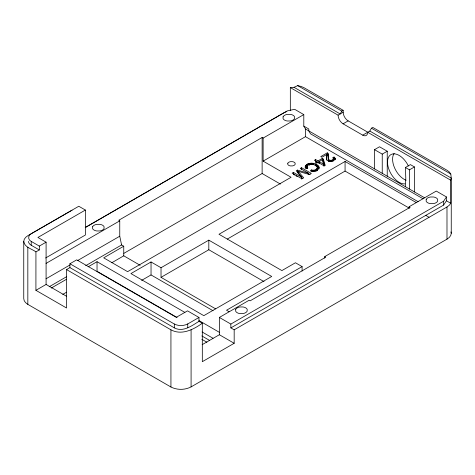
<?xml version="1.0" encoding="UTF-8"?>
<svg xmlns="http://www.w3.org/2000/svg" width="475" height="475" viewBox="0 0 475 475"><rect width="100%" height="100%" fill="white"/><g stroke="black" fill="none" stroke-linecap="round" stroke-linejoin="round"><path stroke-width="0.71" d="M85.369 210.051L37.911 237.453L46.099 242.179L39.33 246.086L39.324 249.933L31.219 245.254L31.225 241.407C27.698 239.946 27.877 235.06 31.344 233.652L78.791 206.257L85.369 210.051L85.375 235.03L45.606 257.99M69.926 267.615L174.325 327.863C182.958 332.571 191.936 325.672 198.983 321.332L198.983 317.472L187.506 310.852L176.278 317.33L76.707 259.843L69.926 263.756L69.926 267.615L66.536 269.568L66.536 307.996L35.916 290.32L35.934 251.887L39.324 249.933M35.916 290.32L46.087 284.448L46.099 242.179M111.839 262.734L123.749 255.817L123.749 246.21L121.588 244.963L119.759 236.217L119.759 220.845L118.756 220.269L262.129 137.495L263.126 138.077L303.798 114.594L303.798 126.118L305.49 128.986L424.638 197.808M174.325 327.863L174.325 324.009L69.926 263.756M187.756 327.792L187.756 323.938L198.983 317.472M123.88 253.341L262.129 173.523L262.129 137.495M382.238 173.333L382.238 154.114L387.232 151.234L379.513 146.775L374.52 149.661L374.585 168.91M409.468 189.05L409.468 169.836L414.461 166.951L414.461 191.93M317.365 167.449C317.342 170.187 313.405 170.715 311.333 169.925L310.353 170.84C313.809 172.959 322.442 168.952 317.425 165.14C314.575 161.678 302.658 162.86 306.173 168.619L307.8 168.061C304.778 162.967 316.356 163.21 317.365 167.449L317.353 170.109L316.968 168.655M326.604 160.027L326.747 154.488L321.931 157.267L320.773 156.596L327.263 152.849L328.468 154.63L328.296 160.77L328.379 156.394M326.598 159.808L326.889 155.159M326.598 157.884C325.613 163.661 338.378 161.346 334.05 157.035L332.684 157.676C336.068 160.396 327.198 161.91 328.213 157.848M290.326 110.657L290.326 87.596L338.087 115.17A7.06 4.079 60 0 0 343.075 123.821L362.716 135.155L369.811 131.058L371.426 128.202L372.792 127.419L447.165 170.359L449.403 172.051L450.799 174.028L451.25 178.078L451.25 233.32L450.733 235.452L449.279 237.441L446.987 239.157L191.087 386.899C184.906 390.094 177.139 390.189 170.935 387.006L27.835 304.374L25.597 302.682L24.207 300.705L23.75 298.579L23.75 241.413L24.267 239.281L25.721 237.292L28.013 235.576L72.081 210.17M198.983 321.332L202.314 323.226L202.32 361.683L234.175 343.288L234.175 329.822L446.987 206.975L449.279 205.259L450.733 203.264L450.733 180.209L451.25 178.078L369.811 131.058M307.082 167.924L306.963 168.714L306.957 164.38M306.957 166.303L305.205 168.287L305.205 166.363M367.798 132.222L348.163 120.882A7.06 4.079 60 0 1 343.17 112.237L343.17 110.313L341.804 111.103L340.189 113.958L294.019 87.299L290.326 87.596M234.175 343.288L219.367 334.738L219.367 317.442L230.85 324.069L443.656 201.21L446.417 196.935L436.258 191.069L409.147 206.72L409.147 208.163M234.175 329.822L230.85 327.904L443.656 205.052L446.417 200.777L446.417 196.935M123.749 246.21L103.692 257.854L127.603 271.658L291.08 177.27L263.126 161.132L263.126 138.077M85.215 227.531L287.233 110.901L294.637 109.303L303.798 114.594M85.548 227.365L283.902 112.818L286.876 111.494M46.027 263.417L119.759 220.845M46.027 278.789L69.748 265.092M77.443 260.65L119.759 236.217M338.087 115.17L343.17 112.237M263.126 161.132L305.49 136.669L418.119 201.697M49.139 286.793L66.447 276.794M85.684 265.691L121.588 244.963M343.075 123.821L348.163 120.882M62.771 294.387L66.601 292.178M301.601 179.075L301.601 177.151L293.384 172.407L292.131 173.132L301.952 178.802L303.697 177.792L298.163 171.279L298.163 173.203L302.801 178.653M308.608 174.551L308.608 173.274L297.409 170.086L296.24 170.763L301.601 177.151M298.163 171.279L309.362 174.521L311.315 173.393L301.5 167.723L300.248 168.447L308.608 173.274M316.76 161.625L315.436 162.391L316.54 163.032L317.864 162.266L324.229 165.935L325.215 165.371L323.332 159.113L322.228 158.472L317.965 160.93L315.62 159.576L314.414 160.271L316.76 161.625L316.76 162.907M319.075 163.489L319.075 161.571L322.145 159.796L323.499 164.124L323.499 166.048M316.789 162.177L317.965 162.854L319.182 162.153M151.038 261.968L130.928 273.582L203.817 315.661L271.718 276.456L208.816 240.142L161.025 267.734L151.038 261.968L151.038 274.936L213.061 310.745M416.035 202.445L345.07 161.476L218.981 234.27L281.889 270.59L295.444 262.758L302.1 266.606L302.1 271.035M141.615 280.381L151.038 274.936M161.025 267.734L161.025 277.341L208.816 249.749L264.017 281.616M227.305 239.073L345.07 171.083L409.189 208.098M405.412 186.711L405.804 178.481L405.407 167.491L410.4 164.611L414.461 166.951M66.536 269.568L170.935 329.816C181.539 335.647 193.557 329.573 202.314 323.226M302.1 266.606L226.516 310.24L229.039 311.695M219.367 317.442L249.149 300.248L250.147 300.823L325.731 257.189L324.734 256.613L324.734 258.062M324.734 256.613L410.145 207.296L409.147 206.72M202.16 344.672L219.367 334.738M51.264 288.07L66.518 279.276M88.136 266.825L97.037 261.695L184.87 312.407M333.141 159.386L334.05 158.953L334.97 159.838L334.97 157.914M294.019 87.299L297.7 85.637L301.126 86.444L304.059 87.732L343.17 110.313M187.756 323.938C183.635 326.064 178.458 326.129 174.325 324.009M298.811 172.407L297.409 172.009L297.409 170.086M297.7 85.637L341.804 111.103M371.426 128.202L450.799 174.028M450.733 180.209L367.703 132.276A7.06 4.079 60 0 1 362.716 135.155M374.52 149.661L382.238 154.114M405.407 167.491L409.468 169.836M446.417 200.777L450.733 203.264M303.798 126.118L308.792 129.004L308.792 130.922L310.484 133.79L423.082 198.799M425.695 215.335L429.02 217.259M324.793 165.9L323.332 161.031L322.228 160.396L322.228 158.472M319.075 161.571L323.499 164.124M306.411 172.478L310.092 174.604M294.648 175.061L293.384 174.331L293.384 172.407M295.913 175.792L297.178 176.522M262.129 173.523L280.381 184.062M123.749 255.817L140.143 265.288M161.025 277.341L215.585 308.839M198.972 320.548L219.486 332.393M177.116 317.537L97.037 271.302L97.037 261.695M202.101 331.966L212.996 338.253M201.81 335.926L209.469 340.343M201.81 339.287L206.916 342.238M31.225 241.407L39.33 246.086M23.75 241.413C24.445 247.457 31.884 248.763 35.934 251.887M46.087 284.448L66.5 296.234M319.022 168.993L316.724 166.612L316.724 164.688M328.468 156.548L327.263 154.773L327.263 152.849M31.219 245.254L29.729 244.126L28.803 242.808L28.5 241.389M333.373 160.152L333.604 160.74L333.604 158.816M326.889 157.077L326.747 154.488M450.947 231.901L451.25 233.32M446.987 206.975L446.987 239.157M443.656 201.21L443.656 205.052M387.232 151.234L387.232 176.213M345.07 161.476L345.07 171.083M335.172 158.359L335.172 159.642M334.596 157.474L334.596 159.392M334.05 157.035L334.05 158.953M333.545 158.519L333.551 161.031M333.373 158.228L333.385 160.675M332.732 159.921L332.732 161.203M331.865 160.283L331.865 161.565M330.903 160.408L330.903 161.69M329.971 160.312L329.971 161.595M329.187 160.01L329.187 161.286M328.623 159.517L328.623 161.441M328.468 154.63L328.468 155.907M328.296 153.983L328.296 155.901M327.958 153.413L327.958 155.337M327.661 153.116L327.661 155.034M326.735 156.673L326.735 158.597M323.332 159.113L323.332 161.031M319.022 167.069L319.022 168.352M318.814 166.571L318.814 168.494M318.47 166.078L318.47 168.002M317.965 160.93L317.965 162.854M318.012 165.603L318.012 167.527M317.425 165.14L317.425 167.063M317.187 168.56L316.908 170.84L316.908 168.916M316.006 169.593L316.006 171.517M315.62 159.576L315.62 161.494M315.234 163.976L315.234 165.9M314.984 170.044L314.984 171.327M313.88 170.258L313.88 171.54M313.571 163.471L313.571 164.748M313.298 170.27L313.298 171.552M312.704 163.305L312.704 164.588M312.675 170.222L312.675 171.505M311.855 163.216L311.855 164.493M311.333 169.925L311.333 171.208M311.012 163.198L311.012 164.481M310.187 163.263L310.187 164.546M309.367 163.406L309.367 165.33M308.56 163.643L308.56 164.926M307.753 163.964L307.753 165.247M307.082 166.001L307.105 168.488M306.274 164.837L306.274 166.755M305.752 165.318L305.752 167.242M305.49 128.986L305.49 136.669M305.395 165.828L305.395 167.746M301.5 167.723L301.5 169.646M230.85 324.069L230.85 327.904M208.816 240.142L208.816 249.749M191.087 329.715L191.087 386.899M170.935 329.816L170.935 387.006M27.829 247.208L27.835 304.374M404.979 183.89A16.477 9.512 60 0 1 389.322 170.43A16.477 9.512 60 0 1 392.463 153.995A16.477 9.512 60 0 1 408.393 166.018M406.06 180.274A16.477 9.512 60 0 1 394.636 168.013A16.477 9.512 60 0 1 394.149 153.389M92.601 226.795L92.572 228.57A5.795 3.343 0 0 0 96.734 230.969L99.809 230.951A6.086 3.515 0 0 0 104.043 228.505L104.073 226.735A5.795 3.343 0 0 0 99.91 224.331L96.841 224.348A6.086 3.515 0 0 0 92.601 226.795M235.713 309.415L235.683 311.19A5.795 3.343 0 0 0 239.845 313.595L242.921 313.577A6.086 3.515 0 0 0 247.154 311.131L247.184 309.356A5.795 3.343 0 0 0 243.022 306.957L239.952 306.969A6.086 3.515 0 0 0 235.713 309.415M283.082 116.82L283.053 118.596A5.795 3.343 0 0 0 287.215 120.994L290.29 120.977A6.086 3.515 0 0 0 294.524 118.536L294.553 116.761A5.795 3.343 0 0 0 290.391 114.356L287.322 114.374A6.086 3.515 0 0 0 283.082 116.82M287.803 163.246L287.785 164.38A3.711 2.143 0 0 0 290.445 165.917L292.416 165.912A3.895 2.25 0 0 0 295.123 164.344L295.141 163.21A3.711 2.143 0 0 0 292.481 161.672L290.516 161.678A3.895 2.25 0 0 0 287.803 163.246M426.194 199.447L426.164 201.216A5.795 3.343 0 0 0 430.326 203.621L433.402 203.603A6.086 3.515 0 0 0 437.635 201.157L437.665 199.381A5.795 3.343 0 0 0 433.503 196.982L430.433 197A6.086 3.515 0 0 0 426.194 199.447"/></g></svg>
